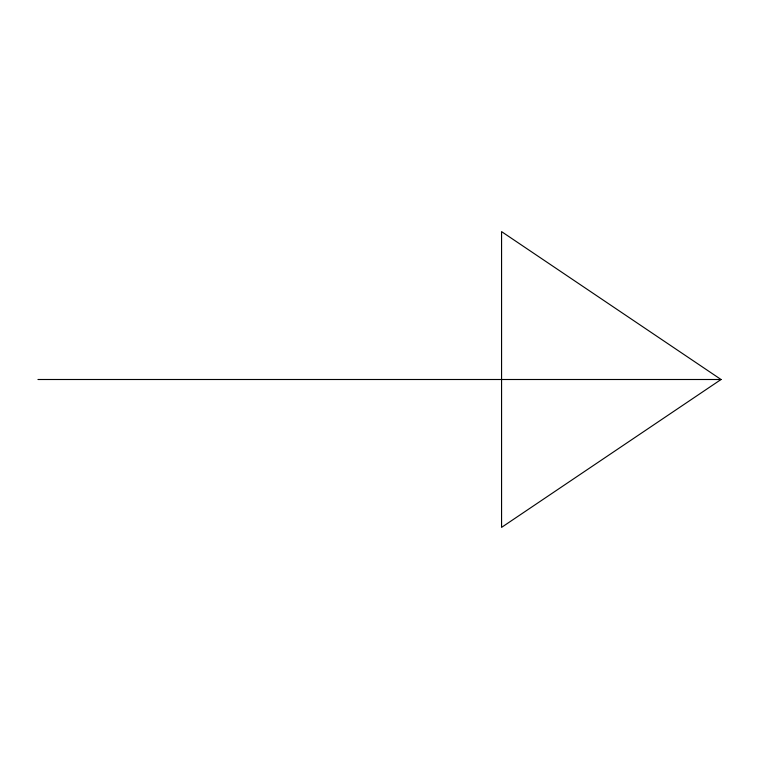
<?xml version="1.0" encoding="UTF-8"?>
<svg xmlns="http://www.w3.org/2000/svg" width="759" height="759" viewBox="0 0 759 759"><rect width="100%" height="100%" fill="white"/><g stroke="black" fill="none" stroke-linecap="round" stroke-linejoin="round"><path stroke-width="1.14" d="M721.05 379.5L501.566 527.382L501.566 231.618L721.05 379.5L37.95 379.5"/></g></svg>
